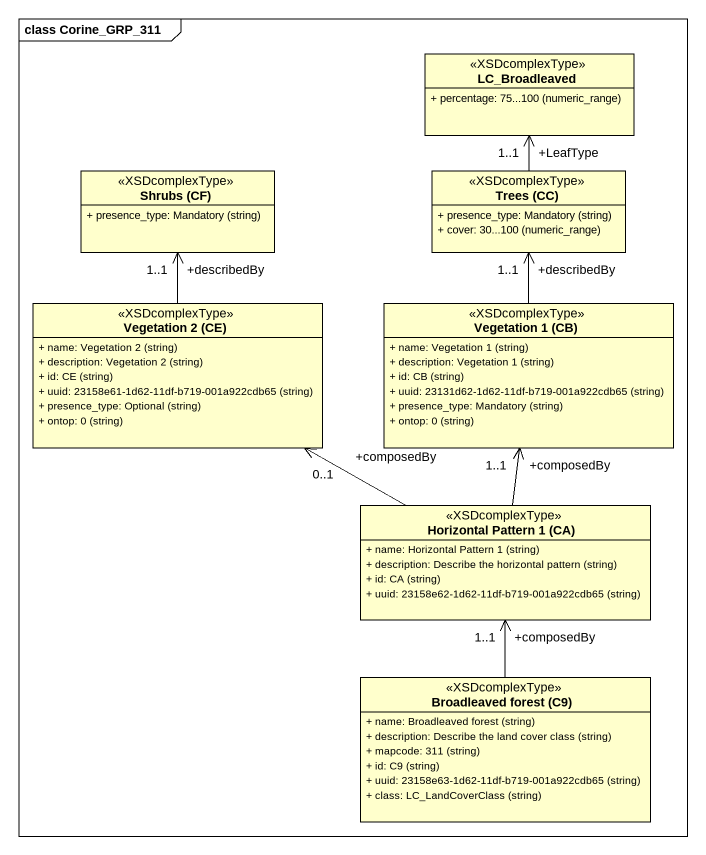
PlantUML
@startuml
mainframe class Corine_GRP_311
hide circle
hide empty members
skinparam classAttributeIconSize 0
class LC_Broadleaved <<XSDcomplexType>> {
  {field} + percentage: 75...100 (numeric_range)
}
class "Shrubs (CF)" as Shrubs_CF <<XSDcomplexType>> {
  {field} + presence_type: Mandatory (string)
}
class "Trees (CC)" as Trees_CC <<XSDcomplexType>> {
  {field} + presence_type: Mandatory (string)
  {field} + cover: 30...100 (numeric_range)
}
class "Vegetation 2 (CE)" as Vegetation_2_CE <<XSDcomplexType>> {
  {field} + name: Vegetation 2 (string)
  {field} + description: Vegetation 2 (string)
  {field} + id: CE (string)
  {field} + uuid: 23158e61-1d62-11df-b719-001a922cdb65 (string)
  {field} + presence_type: Optional (string)
  {field} + ontop: 0 (string)
}
class "Vegetation 1 (CB)" as Vegetation_1_CB <<XSDcomplexType>> {
  {field} + name: Vegetation 1 (string)
  {field} + description: Vegetation 1 (string)
  {field} + id: CB (string)
  {field} + uuid: 23131d62-1d62-11df-b719-001a922cdb65 (string)
  {field} + presence_type: Mandatory (string)
  {field} + ontop: 0 (string)
}
class "Horizontal Pattern 1 (CA)" as Horizontal_Pattern_1_CA <<XSDcomplexType>> {
  {field} + name: Horizontal Pattern 1 (string)
  {field} + description: Describe the horizontal pattern (string)
  {field} + id: CA (string)
  {field} + uuid: 23158e62-1d62-11df-b719-001a922cdb65 (string)
}
class "Broadleaved forest (C9)" as Broadleaved_forest_C9 <<XSDcomplexType>> {
  {field} + name: Broadleaved forest (string)
  {field} + description: Describe the land cover class (string)
  {field} + mapcode: 311 (string)
  {field} + id: C9 (string)
  {field} + uuid: 23158e63-1d62-11df-b719-001a922cdb65 (string)
  {field} + class: LC_LandCoverClass (string)
}
Trees_CC -up-> "+LeafType\n1..1" LC_Broadleaved
Vegetation_2_CE -up-> "+describedBy\n1..1" Shrubs_CF
Vegetation_1_CB -up-> "+describedBy\n1..1" Trees_CC
Horizontal_Pattern_1_CA -left-> "+composedBy\n0..1" Vegetation_2_CE
Horizontal_Pattern_1_CA -up-> "+composedBy\n1..1" Vegetation_1_CB
Broadleaved_forest_C9 -up-> "+composedBy\n1..1" Horizontal_Pattern_1_CA
@enduml
